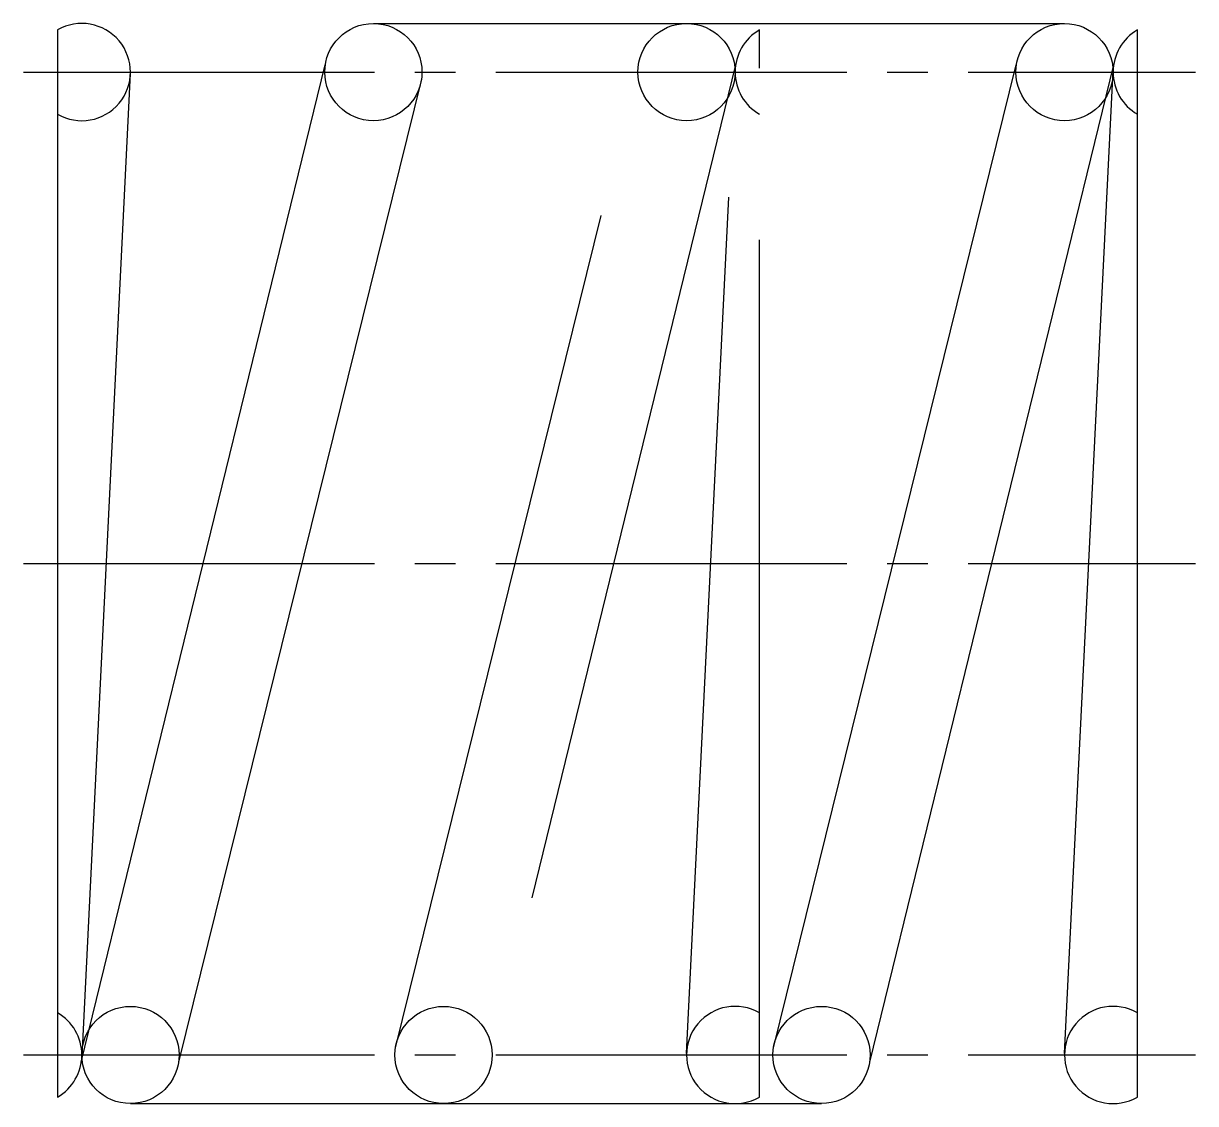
# Model space of a CAD drawing. Extents: x 2.5 to 39.5, y 2.5 to 35.5.
# Drawn here: x 28.65 to 39.51, y 25.46 to 35.46 of the extents above; entities outside this region: 2.
import ezdxf

# ---------------------------------------------------------------- set-up
doc = ezdxf.new("R2010")
doc.units = 0
doc.header["$LTSCALE"] = 0.25
doc.linetypes.add('CENTER', pattern=[17.5, 13, -1.5, 1.5, -1.5])
doc.linetypes.add('PHANTOM', pattern=[63.5, 31.75, -6.35, 6.35, -6.35, 6.35, -6.35])
doc.layers.get('0').update_dxf_attribs({"linetype": 'CONTINUOUS'})
doc.layers.add('CENTER', color=1, linetype='CENTER')

msp = doc.modelspace()

# ---------------------------------------------------------------- linework, layer by layer
for p, q in [((28.968, 35.401), (28.968, 25.521)), ((38.968, 25.521), (38.968, 35.401)), ((29.188, 25.845), (31.447, 35.077)), ((35.597, 25.978), (37.847, 35.078)), ((38.747, 35.077), (36.488, 25.845)), ((29.642, 34.998), (29.192, 25.898)), ((38.293, 25.925), (38.743, 35.025)), ((32.338, 34.945), (30.088, 25.845)), ((31.243, 25.461), (31.243, 25.461)), ((32.843, 25.461), (32.843, 25.461))]:
    msp.add_line(p, q)
at = {"color": 3, "linetype": 'PHANTOM'}
for p, q in [((31.893, 35.461), (38.293, 35.461)), ((35.468, 25.521), (35.468, 35.401)), ((32.097, 25.978), (34.347, 35.078)), ((35.247, 35.077), (32.988, 25.845)), ((34.793, 25.925), (35.243, 35.025)), ((29.643, 25.461), (36.043, 25.461))]:
    msp.add_line(p, q, dxfattribs=at)
for centre in [(31.893, 35.011), (38.293, 35.011), (29.643, 25.911), (36.043, 25.911)]:
    msp.add_circle(centre, 0.45)
for centre in [(34.793, 35.011), (32.543, 25.911)]:
    msp.add_circle(centre, 0.45, dxfattribs=at)
for centre, start, end in [((29.193, 35.011), 240, 120), ((39.193, 35.011), 120, 240), ((28.743, 25.911), 300, 60), ((38.743, 25.911), 60, 300)]:
    msp.add_arc(centre, 0.45, start, end)
for centre, start, end in [((35.693, 35.011), 120, 240), ((35.243, 25.911), 60, 300)]:
    msp.add_arc(centre, 0.45, start, end, dxfattribs=at)
at = {"layer": 'CENTER', "color": 1, "linetype": 'CENTER'}
for p, q in [((28.652, 35.011), (39.507, 35.011)), ((28.652, 30.461), (39.507, 30.461)), ((28.652, 25.911), (39.507, 25.911))]:
    msp.add_line(p, q, dxfattribs=at)

# ---------------------------------------------------------------- texts
for s, p in [('WM10-10', (2.5, 6.25)), ('WM10', (2.5, 2.5))]:
    msp.add_text(s, height=1).set_placement(p)

doc.saveas('drawing.dxf')
